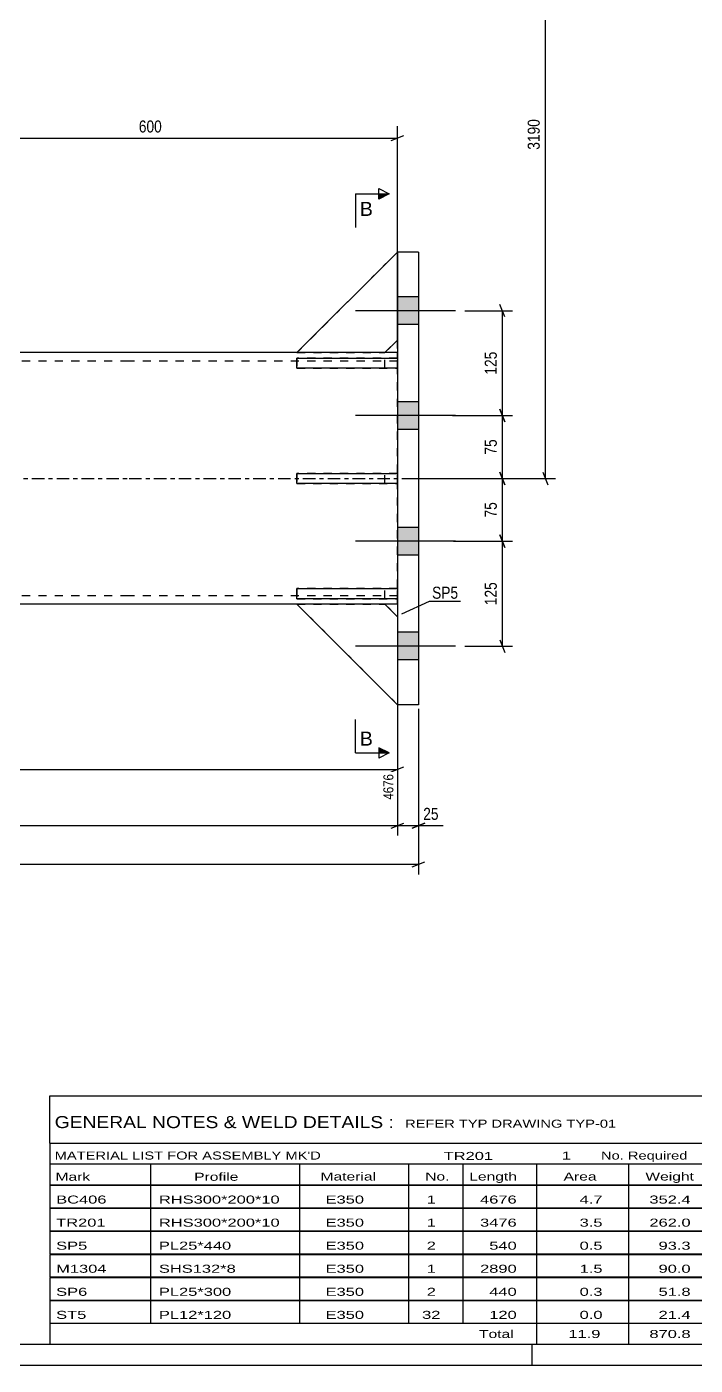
# Model space of a CAD drawing. Header units: millimetres. Extents: x 0 to 841, y 0 to 594.
# Drawn here: x 510.5 to 669.9, y 0 to 319.3 of the extents above; entities that cross this region are included whole.
import ezdxf

# ---------------------------------------------------------------- set-up
doc = ezdxf.new("R2010")
doc.units = ezdxf.units.MM
doc.linetypes.add('DXK_LINE_DOT2', pattern=[3.9198, 1.9599, -1.9599])
doc.linetypes.add('DXK_LINE_DOT3', pattern=[5.9187, 2.979, -0.9799, 0.9799, -0.9799])
doc.styles.add('Arial', font='ARIAL.TTF', dxfattribs={"height": 0.2})
doc.styles.add('Arial Narrow', font='ARIALN.TTF', dxfattribs={"height": 0.2})

# ---------------------------------------------------------------- blocks, each defined once
blk = doc.blocks.new('Unknown-122566683-1134')
at = {"color": 5, "linetype": 'Continuous'}
for p, q in [((5, 5), (836, 5)), ((631, 0), (631, 5)), ((0, 0), (841, 0))]:
    blk.add_line(p, q, dxfattribs=at)
blk = doc.blocks.new('Part-122566683-2843 - 2769')
at = {"color": 2, "linetype": 'Continuous'}
for p, q in [((603.91, 265.53), (598.91, 265.53)), ((598.91, 265.53), (598.91, 157.53)), ((603.91, 265.53), (603.91, 157.53)), ((603.91, 157.53), (598.91, 157.53))]:
    blk.add_line(p, q, dxfattribs=at)
blk = doc.blocks.new('Part-122566683-2855 - 2769')
at = {"color": 7, "linetype": 'DXK_LINE_DOT2'}
for p, q in [((598.91, 265.53), (574.91, 241.53)), ((598.91, 244.53), (598.91, 265.53)), ((595.91, 241.53), (598.91, 244.53)), ((574.91, 241.53), (595.91, 241.53))]:
    blk.add_line(p, q, dxfattribs=at)
blk = doc.blocks.new('Part-122566683-2785 - 2769')
at = {"color": 2, "linetype": 'Continuous'}
for p, q in [((534.81, 241.53), (417.01, 241.53)), ((598.91, 241.53), (534.91, 241.53)), ((534.81, 181.53), (417.01, 181.53)), ((598.91, 181.53), (534.91, 181.53))]:
    blk.add_line(p, q, dxfattribs=at)
at = {"color": 7, "linetype": 'DXK_LINE_DOT2'}
for p, q in [((534.81, 239.53), (417.01, 239.53)), ((598.91, 239.53), (534.91, 239.53)), ((598.91, 181.53), (598.91, 241.53)), ((534.81, 183.53), (417.01, 183.53)), ((598.91, 183.53), (534.91, 183.53))]:
    blk.add_line(p, q, dxfattribs=at)
at = {"color": 7, "linetype": 'DXK_LINE_DOT3'}
for p, q in [((417.01, 211.53), (534.81, 211.53)), ((534.91, 211.53), (598.91, 211.53))]:
    blk.add_line(p, q, dxfattribs=at)
blk = doc.blocks.new('Bolt-122566683-2786 - 2769')
at = {"linetype": 'Continuous'}
for points in [[(598.91, 254.83), (598.91, 248.23), (603.91, 248.23), (603.91, 254.83)], [(598.91, 254.83), (598.91, 248.23), (603.91, 248.23), (603.91, 254.83)], [(598.91, 254.83), (598.91, 248.23), (603.91, 248.23), (603.91, 254.83)], [(598.91, 229.83), (598.91, 223.23), (603.91, 223.23), (603.91, 229.83)], [(598.91, 229.83), (598.91, 223.23), (603.91, 223.23), (603.91, 229.83)], [(598.91, 199.83), (598.91, 193.23), (603.91, 193.23), (603.91, 199.83)], [(598.91, 199.83), (598.91, 193.23), (603.91, 193.23), (603.91, 199.83)], [(598.91, 174.83), (598.91, 168.23), (603.91, 168.23), (603.91, 174.83)], [(598.91, 174.83), (598.91, 168.23), (603.91, 168.23), (603.91, 174.83)], [(598.91, 174.83), (598.91, 168.23), (603.91, 168.23), (603.91, 174.83)]]:
    blk.add_hatch(color=1, dxfattribs=at).paths.add_polyline_path(points)
at = {"color": 1, "linetype": 'Continuous'}
for p, q in [((603.91, 254.83), (598.91, 254.83)), ((603.91, 254.83), (598.91, 254.83)), ((603.91, 254.83), (598.91, 254.83)), ((612.71, 251.53), (588.91, 251.53)), ((612.71, 251.53), (588.91, 251.53)), ((612.71, 251.53), (588.91, 251.53)), ((603.91, 248.23), (598.91, 248.23)), ((603.91, 248.23), (598.91, 248.23)), ((603.91, 248.23), (598.91, 248.23)), ((603.91, 229.83), (598.91, 229.83)), ((603.91, 229.83), (598.91, 229.83)), ((612.71, 226.53), (588.91, 226.53)), ((612.71, 226.53), (588.91, 226.53)), ((603.91, 223.23), (598.91, 223.23)), ((603.91, 223.23), (598.91, 223.23)), ((603.91, 199.83), (598.91, 199.83)), ((603.91, 199.83), (598.91, 199.83)), ((612.71, 196.53), (588.91, 196.53)), ((612.71, 196.53), (588.91, 196.53)), ((603.91, 193.23), (598.91, 193.23)), ((603.91, 193.23), (598.91, 193.23)), ((603.91, 174.83), (598.91, 174.83)), ((603.91, 174.83), (598.91, 174.83)), ((603.91, 174.83), (598.91, 174.83)), ((612.71, 171.53), (588.91, 171.53)), ((612.71, 171.53), (588.91, 171.53)), ((612.71, 171.53), (588.91, 171.53)), ((603.91, 168.23), (598.91, 168.23)), ((603.91, 168.23), (598.91, 168.23)), ((603.91, 168.23), (598.91, 168.23))]:
    blk.add_line(p, q, dxfattribs=at)
blk = doc.blocks.new('Part-122566683-2852 - 2769')
at = {"color": 7, "linetype": 'DXK_LINE_DOT2'}
for p, q in [((598.9, 185.23), (574.9, 185.23)), ((574.9, 185.23), (574.9, 182.83)), ((595.9, 182.83), (595.9, 185.23)), ((598.9, 182.83), (598.9, 185.23)), ((574.9, 182.83), (598.9, 182.83))]:
    blk.add_line(p, q, dxfattribs=at)
blk = doc.blocks.new('Part-122566683-2851 - 2769')
at = {"color": 7, "linetype": 'DXK_LINE_DOT2'}
for p, q in [((598.9, 240.23), (574.9, 240.23)), ((574.9, 240.23), (574.9, 237.83)), ((595.9, 237.83), (595.9, 240.23)), ((598.9, 237.83), (598.9, 240.23)), ((574.9, 237.83), (598.9, 237.83))]:
    blk.add_line(p, q, dxfattribs=at)
blk = doc.blocks.new('Part-122566683-2822 - 2769')
at = {"color": 2, "linetype": 'Continuous'}
for p, q in [((574.9, 240.23), (598.9, 240.23)), ((574.9, 237.83), (574.9, 240.23)), ((598.9, 240.23), (598.9, 237.83)), ((598.9, 237.83), (574.9, 237.83))]:
    blk.add_line(p, q, dxfattribs=at)
at = {"color": 7, "linetype": 'DXK_LINE_DOT2'}
blk.add_line((595.9, 237.83), (595.9, 240.23), dxfattribs=at)
blk = doc.blocks.new('Part-122566683-2823 - 2769')
at = {"color": 2, "linetype": 'Continuous'}
for p, q in [((574.9, 212.73), (598.9, 212.73)), ((574.9, 210.33), (574.9, 212.73)), ((598.9, 212.73), (598.9, 210.33)), ((598.9, 210.33), (574.9, 210.33))]:
    blk.add_line(p, q, dxfattribs=at)
at = {"color": 7, "linetype": 'DXK_LINE_DOT2'}
blk.add_line((595.9, 210.33), (595.9, 212.73), dxfattribs=at)
blk = doc.blocks.new('Part-122566683-2849 - 2769')
at = {"color": 2, "linetype": 'Continuous'}
for p, q in [((574.9, 185.23), (598.9, 185.23)), ((574.9, 182.83), (574.9, 185.23)), ((598.9, 185.23), (598.9, 182.83)), ((598.9, 182.83), (574.9, 182.83))]:
    blk.add_line(p, q, dxfattribs=at)
at = {"color": 7, "linetype": 'DXK_LINE_DOT2'}
blk.add_line((595.9, 182.83), (595.9, 185.23), dxfattribs=at)
blk = doc.blocks.new('Part-122566683-2850 - 2769')
at = {"color": 7, "linetype": 'DXK_LINE_DOT2'}
for p, q in [((598.9, 212.73), (574.9, 212.73)), ((574.9, 212.73), (574.9, 210.33)), ((595.9, 210.33), (595.9, 212.73)), ((598.9, 210.33), (598.9, 212.73)), ((574.9, 210.33), (598.9, 210.33))]:
    blk.add_line(p, q, dxfattribs=at)
blk = doc.blocks.new('Part-122566683-2853 - 2769')
at = {"color": 7, "linetype": 'DXK_LINE_DOT2'}
for p, q in [((574.91, 181.53), (595.91, 181.53)), ((598.91, 157.53), (574.91, 181.53)), ((595.91, 181.53), (598.91, 178.53)), ((598.91, 178.53), (598.91, 157.53))]:
    blk.add_line(p, q, dxfattribs=at)
blk = doc.blocks.new('Part-122566683-2854 - 2769')
at = {"color": 2, "linetype": 'Continuous'}
for p, q in [((598.91, 157.53), (574.91, 181.53)), ((595.91, 181.53), (598.91, 178.53))]:
    blk.add_line(p, q, dxfattribs=at)
at = {"color": 7, "linetype": 'DXK_LINE_DOT2'}
for p, q in [((574.91, 181.53), (595.91, 181.53)), ((598.91, 178.53), (598.91, 157.53))]:
    blk.add_line(p, q, dxfattribs=at)
blk = doc.blocks.new('Part-122566683-2856 - 2769')
at = {"color": 2, "linetype": 'Continuous'}
for p, q in [((598.91, 265.53), (574.91, 241.53)), ((595.91, 241.53), (598.91, 244.53))]:
    blk.add_line(p, q, dxfattribs=at)
at = {"color": 7, "linetype": 'DXK_LINE_DOT2'}
for p, q in [((598.91, 244.53), (598.91, 265.53)), ((574.91, 241.53), (595.91, 241.53))]:
    blk.add_line(p, q, dxfattribs=at)
blk = doc.blocks.new('StraightDimension-122566683-2872 - 2769')
at = {"color": 7, "linetype": 'Continuous'}
for p, q in [((603.91, 156.53), (603.91, 126.33)), ((123.51, 128.73), (603.91, 128.73)), ((602.41, 128.13), (605.41, 129.33))]:
    blk.add_line(p, q, dxfattribs=at)
blk = doc.blocks.new('StraightDimension-122566683-3124 - 2769')
at = {"color": 7, "linetype": 'Continuous'}
for p, q in [((634.75, 374.13), (633.55, 377.13)), ((482.01, 375.63), (636.55, 375.63)), ((634.15, 211.53), (634.15, 375.63)), ((599.9, 211.53), (636.55, 211.53)), ((633.55, 213.03), (634.75, 210.03))]:
    blk.add_line(p, q, dxfattribs=at)
at = {"color": 0}
blk.add_wipeout([(633.4, 297.83), (629.2, 297.83), (629.2, 289.32), (633.4, 289.32)], dxfattribs=at)
at = {"color": 3, "style": 'Arial Narrow'}
blk.add_text('3190', height=2.863, rotation=90.0002, dxfattribs=at).set_placement((632.8, 289.92))
blk = doc.blocks.new('StraightDimension-122566683-3763 - 2769')
at = {"color": 7, "linetype": 'Continuous'}
for p, q in [((598.91, 156.53), (598.91, 126.33)), ((603.91, 156.53), (603.91, 126.33)), ((597.41, 128.13), (600.41, 129.33)), ((598.91, 128.73), (603.91, 128.73)), ((605.41, 129.33), (602.41, 128.13))]:
    blk.add_line(p, q, dxfattribs=at)
at = {"color": 0}
blk.add_wipeout([(609.29, 129.48), (609.29, 133.68), (604.43, 133.68), (604.43, 129.48)], dxfattribs=at)
at = {"color": 7, "linetype": 'Continuous'}
blk.add_line((603.91, 128.73), (609.81, 128.73), dxfattribs=at)
blk.add_line((603.91, 128.73), (609.81, 128.73), dxfattribs=at)
at = {"color": 3, "style": 'Arial Narrow'}
blk.add_text('25', height=2.863, dxfattribs=at).set_placement((605.03, 130.08))
blk = doc.blocks.new('StraightDimension-122566683-3764 - 2769')
at = {"color": 7, "linetype": 'Continuous'}
for p, q in [((598.91, 156.53), (598.91, 126.33)), ((128.5, 128.73), (598.91, 128.73)), ((597.41, 128.13), (600.41, 129.33))]:
    blk.add_line(p, q, dxfattribs=at)
blk = doc.blocks.new('StraightDimension-122566683-4726 - 2769')
at = {"color": 7, "linetype": 'Continuous'}
for p, q in [((624.51, 250.03), (623.31, 253.03)), ((614.91, 251.53), (626.31, 251.53)), ((623.91, 226.53), (623.91, 251.53)), ((623.31, 228.03), (624.51, 225.03)), ((612.01, 226.53), (626.31, 226.53))]:
    blk.add_line(p, q, dxfattribs=at)
at = {"color": 0}
blk.add_wipeout([(623.16, 242.37), (618.96, 242.37), (618.96, 235.68), (623.16, 235.68)], dxfattribs=at)
at = {"color": 3, "style": 'Arial Narrow'}
blk.add_text('125', height=2.863, rotation=90.0002, dxfattribs=at).set_placement((622.56, 236.28))
blk = doc.blocks.new('StraightDimension-122566683-4727 - 2769')
at = {"color": 7, "linetype": 'Continuous'}
for p, q in [((624.51, 225.03), (623.31, 228.03)), ((612.01, 226.53), (626.31, 226.53)), ((623.91, 211.53), (623.91, 226.53)), ((599.9, 211.53), (626.31, 211.53)), ((623.31, 213.03), (624.51, 210.03))]:
    blk.add_line(p, q, dxfattribs=at)
at = {"color": 0}
blk.add_wipeout([(623.16, 221.46), (618.96, 221.46), (618.96, 216.6), (623.16, 216.6)], dxfattribs=at)
at = {"color": 3, "style": 'Arial Narrow'}
blk.add_text('75', height=2.863, rotation=90.0002, dxfattribs=at).set_placement((622.56, 217.2))
blk = doc.blocks.new('StraightDimension-122566683-4728 - 2769')
at = {"color": 7, "linetype": 'Continuous'}
for p, q in [((599.9, 211.53), (626.31, 211.53)), ((624.51, 210.03), (623.31, 213.03)), ((623.91, 196.53), (623.91, 211.53)), ((623.31, 198.03), (624.51, 195.03)), ((612.27, 196.53), (626.31, 196.53))]:
    blk.add_line(p, q, dxfattribs=at)
at = {"color": 0}
blk.add_wipeout([(623.16, 206.46), (618.96, 206.46), (618.96, 201.6), (623.16, 201.6)], dxfattribs=at)
at = {"color": 3, "style": 'Arial Narrow'}
blk.add_text('75', height=2.863, rotation=90.0002, dxfattribs=at).set_placement((622.56, 202.2))
blk = doc.blocks.new('StraightDimension-122566683-4729 - 2769')
at = {"color": 7, "linetype": 'Continuous'}
for p, q in [((624.51, 195.03), (623.31, 198.03)), ((612.27, 196.53), (626.31, 196.53)), ((623.91, 171.53), (623.91, 196.53)), ((623.31, 173.03), (624.51, 170.03)), ((614.91, 171.53), (626.31, 171.53))]:
    blk.add_line(p, q, dxfattribs=at)
at = {"color": 0}
blk.add_wipeout([(623.16, 187.37), (618.96, 187.37), (618.96, 180.68), (623.16, 180.68)], dxfattribs=at)
at = {"color": 3, "style": 'Arial Narrow'}
blk.add_text('125', height=2.863, rotation=90.0002, dxfattribs=at).set_placement((622.56, 181.28))
blk = doc.blocks.new('StraightDimension-122566683-4823 - 2769')
at = {"color": 7, "linetype": 'Continuous'}
for p, q in [((350.51, 240.53), (350.51, 134.91)), ((598.91, 180.53), (598.91, 134.91)), ((352.01, 142.71), (349.01, 141.51)), ((350.51, 142.11), (598.91, 142.11)), ((597.41, 141.51), (600.41, 142.71))]:
    blk.add_line(p, q, dxfattribs=at)
at = {"color": 0}
blk.add_wipeout([(478.25, 142.86), (478.25, 146.36), (471.16, 146.36), (471.16, 142.86)], dxfattribs=at)
at = {"color": 0, "linetype": 'Continuous'}
blk.add_wipeout([(598.41, 141.51), (594.91, 141.51), (594.91, 134.41), (598.41, 134.41)], dxfattribs=at)
at = {"color": 3, "style": 'Arial Narrow'}
blk.add_text('2405', height=2.386, dxfattribs=at).set_placement((471.66, 143.36))
at = {"color": 3, "linetype": 'Continuous', "style": 'Arial Narrow'}
blk.add_text('4676', height=2.386, rotation=90.0002, dxfattribs=at).set_placement((597.91, 134.91))
blk = doc.blocks.new('StraightDimension-122566683-6690 - 2769')
at = {"color": 7, "linetype": 'Continuous'}
for p, q in [((481.01, 344.63), (481.01, 290.29)), ((598.91, 242.53), (598.91, 295.54)), ((482.51, 293.29), (479.51, 292.09)), ((481.01, 292.69), (598.91, 292.69)), ((597.41, 292.09), (600.41, 293.29))]:
    blk.add_line(p, q, dxfattribs=at)
at = {"color": 0}
blk.add_wipeout([(543.3, 293.44), (543.3, 297.64), (536.61, 297.64), (536.61, 293.44)], dxfattribs=at)
at = {"color": 3, "style": 'Arial Narrow'}
blk.add_text('600', height=2.863, dxfattribs=at).set_placement((537.21, 294.04))
blk = doc.blocks.new('StraightDimension-122566683-6698 - 2769')
at = {"color": 7, "linetype": 'Continuous'}
for p, q in [((603.91, 156.53), (603.91, 117.08)), ((123.5, 119.48), (603.91, 119.48)), ((602.41, 118.88), (605.41, 120.08))]:
    blk.add_line(p, q, dxfattribs=at)
blk = doc.blocks.new('Unknown-122566683-7199')
at = {"color": 7, "linetype": 'Continuous'}
for p, q in [((516, 64.25), (676, 64.25)), ((516, 53), (516, 64.25)), ((676, 64.25), (676, 53)), ((516, 53), (676, 53)), ((516, 53), (516, 48)), ((676, 53), (676, 48)), ((516, 48), (676, 48)), ((516, 48), (516, 43)), ((540, 48), (540, 43)), ((575.5, 48), (575.5, 43)), ((601.5, 48), (601.5, 43)), ((614.5, 48), (614.5, 43)), ((632, 48), (632, 43)), ((654, 48), (654, 43)), ((676, 48), (676, 43)), ((516, 43), (676, 43)), ((516, 42.95), (516, 37.55)), ((516, 42.95), (676, 42.95)), ((540, 43), (540, 37.5)), ((575.5, 43), (575.5, 37.5)), ((601.5, 43), (601.5, 37.5)), ((614.5, 43), (614.5, 37.5)), ((632, 43), (632, 37.5)), ((654, 43), (654, 37.5)), ((676, 42.95), (676, 37.55)), ((516, 37.55), (676, 37.55)), ((516, 37.45), (516, 32.05)), ((516, 37.45), (676, 37.45)), ((540, 37.5), (540, 32)), ((575.5, 37.5), (575.5, 32)), ((601.5, 37.5), (601.5, 32)), ((614.5, 37.5), (614.5, 32)), ((632, 37.5), (632, 32)), ((654, 37.5), (654, 32)), ((676, 37.45), (676, 32.05)), ((516, 32.05), (676, 32.05)), ((516, 31.95), (516, 26.55)), ((516, 31.95), (676, 31.95)), ((540, 32), (540, 26.5)), ((575.5, 32), (575.5, 26.5)), ((601.5, 32), (601.5, 26.5)), ((614.5, 32), (614.5, 26.5)), ((632, 32), (632, 26.5)), ((654, 32), (654, 26.5)), ((676, 31.95), (676, 26.55)), ((516, 26.55), (676, 26.55)), ((516, 26.45), (516, 21.05)), ((516, 26.45), (676, 26.45)), ((540, 26.5), (540, 21)), ((575.5, 26.5), (575.5, 21)), ((601.5, 26.5), (601.5, 21)), ((614.5, 26.5), (614.5, 21)), ((632, 26.5), (632, 21)), ((654, 26.5), (654, 21)), ((676, 26.45), (676, 21.05)), ((516, 21.05), (676, 21.05)), ((516, 20.95), (516, 15.55)), ((516, 20.95), (676, 20.95)), ((540, 21), (540, 15.5)), ((575.5, 21), (575.5, 15.5)), ((601.5, 21), (601.5, 15.5)), ((614.5, 21), (614.5, 15.5)), ((632, 21), (632, 15.5)), ((654, 21), (654, 15.5)), ((676, 20.95), (676, 15.55)), ((516, 15.55), (676, 15.55)), ((516, 15.45), (516, 10.05)), ((516, 15.45), (676, 15.45)), ((540, 15.5), (540, 10)), ((575.5, 15.5), (575.5, 10)), ((601.5, 15.5), (601.5, 10)), ((614.5, 15.5), (614.5, 10)), ((632, 15.5), (632, 10)), ((654, 15.5), (654, 10)), ((676, 15.45), (676, 10.05)), ((516, 10.05), (676, 10.05)), ((516, 10), (676, 10)), ((516, 10), (516, 5)), ((632, 10), (632, 5)), ((654, 10), (654, 5)), ((676, 10), (676, 5)), ((516, 5), (676, 5))]:
    blk.add_line(p, q, dxfattribs=at)
at = {"color": 7, "style": 'Arial Narrow'}
for s, height, width, p in [('GENERAL NOTES & WELD DETAILS :', 2.8633, 1.4, (517.15, 56.56)), ('REFER TYP DRAWING TYP-01', 1.9089, 1.6, (600.7, 56.66)), ("MATERIAL LIST FOR ASSEMBLY MK'D", 1.9089, 1.6, (517.15, 49.06)), ('TR201', 1.909, 1.794707, (609.9, 48.97)), ('1', 1.91, 1.794707, (638.08, 49.06)), ('No. Required', 1.9089, 1.6, (647.41, 49.06)), ('Mark', 1.909, 1.7, (517.34, 44)), ('Profile', 1.909, 1.7, (550.41, 44)), ('Material', 1.909, 1.7, (580.54, 44.06)), ('No.', 1.909, 1.7, (605.5, 44.06)), ('Length', 1.909, 1.7, (616, 44.06)), ('Area', 1.909, 1.7, (638.5, 44.06)), ('Weight', 1.909, 1.7, (658, 44.06))]:
    blk.add_text(s, height=height, dxfattribs=dict(at, width=width)).set_placement(p)
at = {"color": 7, "linetype": 'Continuous', "style": 'Arial Narrow'}
for s, height, width, p in [('BC406', 1.909, 1.794707, (517.5, 38.56)), ('RHS300*200*10', 1.9089, 1.794707, (542, 38.56)), ('E350', 1.909, 1.794707, (581.74, 38.56)), ('1', 1.91, 1.794707, (605.86, 38.56)), ('4676', 1.909, 1.794707, (618.58, 38.56)), ('4.7', 1.909, 1.794707, (642.32, 38.56)), ('352.4', 1.909, 1.794707, (658.96, 38.56)), ('TR201', 1.909, 1.794707, (517.5, 33.06)), ('RHS300*200*10', 1.9089, 1.794707, (542, 33.06)), ('E350', 1.909, 1.794707, (581.74, 33.06)), ('1', 1.91, 1.794707, (605.86, 33.06)), ('3476', 1.909, 1.794707, (618.58, 33.06)), ('3.5', 1.909, 1.794707, (642.32, 33.06)), ('262.0', 1.909, 1.794707, (658.96, 33.06)), ('SP5', 1.909, 1.794707, (517.5, 27.56)), ('PL25*440', 1.909, 1.794707, (542, 27.56)), ('E350', 1.909, 1.794707, (581.74, 27.56)), ('2', 1.91, 1.794707, (605.86, 27.56)), ('540', 1.909, 1.794707, (620.77, 27.56)), ('0.5', 1.909, 1.794707, (642.32, 27.56)), ('93.3', 1.909, 1.794707, (661.14, 27.56)), ('M1304', 1.909, 1.794707, (517.5, 22.06)), ('SHS132*8', 1.909, 1.794707, (542, 22.06)), ('E350', 1.909, 1.794707, (581.74, 22.06)), ('1', 1.91, 1.794707, (605.86, 22.06)), ('2890', 1.909, 1.794707, (618.58, 22.06)), ('1.5', 1.909, 1.794707, (642.32, 22.06)), ('90.0', 1.909, 1.794707, (661.14, 22.06)), ('SP6', 1.909, 1.794707, (517.5, 16.56)), ('PL25*300', 1.909, 1.794707, (542, 16.56)), ('E350', 1.909, 1.794707, (581.74, 16.56)), ('2', 1.91, 1.794707, (605.86, 16.56)), ('440', 1.909, 1.794707, (620.77, 16.56)), ('0.3', 1.909, 1.794707, (642.32, 16.56)), ('51.8', 1.909, 1.794707, (661.14, 16.56)), ('ST5', 1.909, 1.794707, (517.5, 11.06)), ('PL12*120', 1.909, 1.794707, (542, 11.06)), ('E350', 1.909, 1.794707, (581.74, 11.06)), ('32', 1.909, 1.794707, (604.76, 11.06)), ('120', 1.909, 1.794707, (620.77, 11.06)), ('0.0', 1.909, 1.794707, (642.32, 11.06)), ('21.4', 1.909, 1.794707, (661.14, 11.06)), ('Total', 1.909, 1.7, (618.33, 6.5)), ('11.9', 1.909, 1.794707, (639.64, 6.5)), ('870.8', 1.909, 1.794707, (658.96, 6.5))]:
    blk.add_text(s, height=height, dxfattribs=dict(at, width=width)).set_placement(p)
blk = doc.blocks.new('SectionMark-122566683-3154 - 2769')
at = {"color": 6, "linetype": 'Continuous'}
for p, q in [((588.91, 279.39), (596.91, 279.39)), ((594.41, 280.64), (596.91, 279.39)), ((588.91, 146.04), (596.91, 146.04)), ((596.91, 146.04), (594.41, 144.79))]:
    blk.add_line(p, q, dxfattribs=at)
at = {"color": 0, "linetype": 'Continuous'}
for points in [[(593.02, 274.14), (593.02, 277.64), (589.91, 277.64), (589.91, 274.14)], [(593.02, 147.79), (593.02, 151.29), (589.91, 151.29), (589.91, 147.79)]]:
    blk.add_wipeout(points, dxfattribs=at)
at = {"linetype": 'Continuous'}
for points in [[(594.41, 278.14), (594.41, 279.39), (596.91, 279.39)], [(594.41, 146.04), (594.41, 147.29), (596.91, 146.04)]]:
    blk.add_hatch(color=6, dxfattribs=at).paths.add_polyline_path(points)
at = {"color": 6, "linetype": 'Continuous'}
for p, q in [((588.91, 279.39), (588.91, 271.39)), ((594.41, 278.14), (594.41, 280.64)), ((596.91, 279.39), (594.41, 278.14)), ((588.91, 146.04), (588.91, 154.04)), ((596.91, 146.04), (594.41, 147.29)), ((594.41, 147.29), (594.41, 144.79))]:
    blk.add_line(p, q, dxfattribs=at)
at = {"color": 3, "linetype": 'Continuous', "style": 'Arial'}
for p in [(589.91, 274.14), (589.91, 147.79)]:
    blk.add_text('B', height=3.34, dxfattribs=at).set_placement(p)
blk = doc.blocks.new('Mark-122566683-2839 - 2769')
at = {"color": 0}
blk.add_wipeout([(613.35, 182.83), (613.35, 185.83), (607.14, 185.83), (607.14, 182.83)], dxfattribs=at)
blk.add_wipeout([(613.35, 182.83), (613.35, 185.83), (607.14, 185.83), (607.14, 182.83)], dxfattribs=at)
at = {"color": 30, "linetype": 'Continuous'}
for p, q in [((599.96, 179.19), (606.54, 182.23)), ((606.54, 182.23), (613.95, 182.23))]:
    blk.add_line(p, q, dxfattribs=at)
at = {"color": 3, "style": 'Arial Narrow'}
blk.add_text('SP5', height=2.863, dxfattribs=at).set_placement((607.14, 182.83))

msp = doc.modelspace()

# ---------------------------------------------------------------- block references
for name in ['Unknown-122566683-1134', 'Part-122566683-2855 - 2769', 'Part-122566683-2856 - 2769', 'Part-122566683-2843 - 2769', 'Bolt-122566683-2786 - 2769', 'Part-122566683-2785 - 2769', 'Part-122566683-2851 - 2769', 'Part-122566683-2822 - 2769', 'Part-122566683-2823 - 2769', 'Part-122566683-2850 - 2769', 'Part-122566683-2852 - 2769', 'Part-122566683-2849 - 2769', 'Part-122566683-2853 - 2769', 'Part-122566683-2854 - 2769', 'Unknown-122566683-7199']:
    msp.add_blockref(name, (0, 0))

# ---------------------------------------------------------------- next in the draw order: block references
for name in ['StraightDimension-122566683-3124 - 2769', 'StraightDimension-122566683-2872 - 2769']:
    msp.add_blockref(name, (0, 0))

# ---------------------------------------------------------------- next in the draw order: block references
for name in ['StraightDimension-122566683-6690 - 2769', 'StraightDimension-122566683-4726 - 2769', 'StraightDimension-122566683-3763 - 2769']:
    msp.add_blockref(name, (0, 0))

# ---------------------------------------------------------------- next in the draw order: block references
for name in ['StraightDimension-122566683-4727 - 2769', 'StraightDimension-122566683-3764 - 2769']:
    msp.add_blockref(name, (0, 0))

# ---------------------------------------------------------------- next in the draw order: block references
msp.add_blockref('StraightDimension-122566683-4728 - 2769', (0, 0))

# ---------------------------------------------------------------- next in the draw order: block references
for name in ['StraightDimension-122566683-4823 - 2769', 'StraightDimension-122566683-4729 - 2769']:
    msp.add_blockref(name, (0, 0))

# ---------------------------------------------------------------- next in the draw order: block references
for name in ['Mark-122566683-2839 - 2769', 'StraightDimension-122566683-6698 - 2769']:
    msp.add_blockref(name, (0, 0))

# ---------------------------------------------------------------- next in the draw order: block references
msp.add_blockref('SectionMark-122566683-3154 - 2769', (0, 0))

doc.saveas('drawing.dxf')
